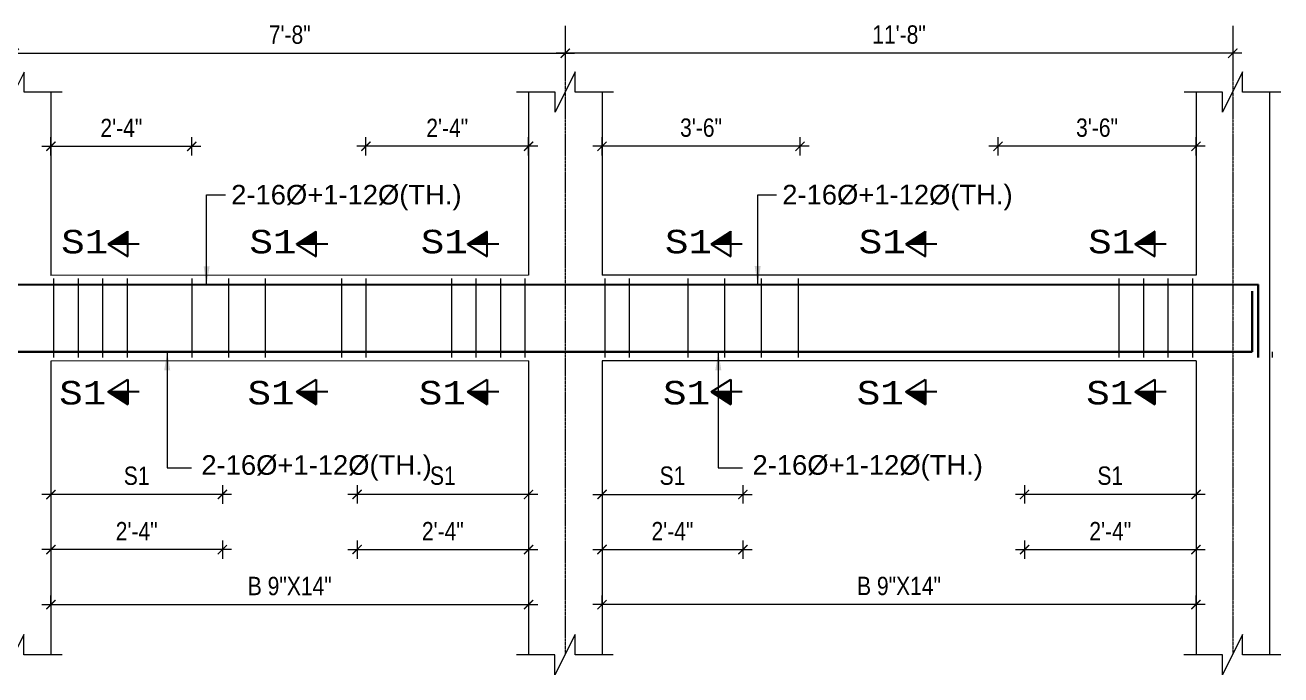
# Model space of a CAD drawing. Header units: inches. Extents: x -412 to 2766, y -9590 to -2111.
# Drawn here: x -16.9 to 393.2, y -6487.3 to -6275 of the extents above; entities that cross this region are included whole.
import ezdxf

# ---------------------------------------------------------------- set-up
doc = ezdxf.new("R2010")
doc.units = ezdxf.units.IN
doc.header["$LTSCALE"] = 0.5
doc.header["$MEASUREMENT"] = 0
doc.header["$PDMODE"] = 66
for name, pattern in [('ACAD_ISO02W100', [15, 12, -3]), ('ACAD_ISO03W100', [30, 12, -18]), ('CENTER2', [1.125, 0.75, -0.125, 0.125, -0.125])]:
    doc.linetypes.add(name, pattern=pattern)
for name, color, linetype, lineweight in [('09 CONTINUITY', 7, 'Continuous', 9), ('15 CENTER', 113, 'CENTER2', 15), ('15 TEXT', 7, 'Continuous', 15), ('20 BEAM ELEVATION', 140, 'ACAD_ISO03W100', 20), ('20 BEAM SECTION ARROW', 7, 'ACAD_ISO02W100', 20), ('20 STIRRUPS', 137, 'Continuous', 20), ('30 RENFORCEMENT', 12, 'Continuous', 30), ('DIM', 180, 'Continuous', 5), ('Profile ele', 4, 'Continuous', 25), ('RINF', 4, 'Continuous', 25)]:
    doc.layers.add(name, color=color, linetype=linetype, lineweight=lineweight)
doc.styles.add('arial', font='arial.ttf')
doc.styles.add('CUNEW', font='cour.ttf')
doc.styles.add('ordinary', font='ARIALN.TTF')
doc.styles.add('TEX8', font='cour.ttf', dxfattribs={"width": 0.75})
doc.dimstyles.new('SUREN 1', dxfattribs={"dimtxt": 0.75, "dimasz": 6, "dimexe": 1.5, "dimexo": 1.5, "dimgap": 1, "dimtad": 1, "dimdec": 1, "dimzin": 3, "dimdsep": 46, "dimlunit": 4, "dimtxsty": 'TEX8', "dimblk": 'ARCHTICK', "dimcen": 0.09375, "dimclrd": 1, "dimclre": 1, "dimclrt": 256, "dimadec": 0, "dimazin": 0, "dimtfac": 0.75, "dimtdec": 1, "dimtmove": 1, "dimatfit": 3, "dimfxl": 1, "dimtolj": 1, "dimtzin": 0, "dimlwd": 9, "dimlwe": 9, "dimarcsym": 0})
doc.dimstyles.new('SUREN 4', dxfattribs={"dimtxt": 4, "dimasz": 3, "dimexe": 3, "dimexo": 0, "dimgap": 3, "dimtad": 1, "dimdec": 0, "dimzin": 3, "dimdsep": 46, "dimlunit": 4, "dimtxsty": 'ordinary', "dimblk": 'ARCHTICK', "dimcen": 8, "dimdle": 3, "dimclrd": 1, "dimclre": 5, "dimclrt": 256, "dimadec": 3, "dimazin": 0, "dimtfac": 1, "dimtdec": 0, "dimtmove": 1, "dimatfit": 3, "dimfxl": 3, "dimfxlon": 1, "dimfrac": 1, "dimtolj": 1, "dimtzin": 0, "dimlwd": 5, "dimlwe": 5, "dimarcsym": 0})

# ---------------------------------------------------------------- blocks, each defined once
blk = doc.blocks.new('_ArchTick')
at = {"color": 0, "linetype": 'ByBlock', "const_width": 0.15}
blk.add_lwpolyline([(-0.5, -0.5), (0.5, 0.5)], dxfattribs=at)
blk = doc.blocks.new('*D1455')
at = {"layer": 'Defpoints', "color": 0, "transparency": 16777216}
for p in [(-16444.4, -16828.43), (-16388.4, -16828.43), (-16444.4, -16872.04)]:
    blk.add_point(p, dxfattribs=at)
at = {"layer": 'DIM', "color": 5, "lineweight": 5, "transparency": 16777216}
for p, q in [((-16444.4, -16869.04), (-16444.4, -16875.04)), ((-16388.4, -16869.04), (-16388.4, -16875.04))]:
    blk.add_line(p, q, dxfattribs=at)
at = {"layer": 'DIM', "color": 1, "lineweight": 5, "transparency": 16777216}
blk.add_line((-16385.4, -16872.04), (-16447.4, -16872.04), dxfattribs=at)
at = {"layer": 'DIM', "color": 1, "lineweight": 5, "transparency": 16777216, "xscale": 3, "yscale": 3, "zscale": 3, "rotation": 180}
blk.add_blockref('_ArchTick', (-16444.4, -16872.04), dxfattribs=at)
at = {"layer": 'DIM', "color": 1, "lineweight": 5, "transparency": 16777216, "xscale": 3, "yscale": 3, "zscale": 3}
blk.add_blockref('_ArchTick', (-16388.4, -16872.04), dxfattribs=at)
at = {"layer": 'DIM', "transparency": 16777216, "insert": (-16416.4, -16865.94), "char_height": 6, "attachment_point": 5, "style": 'ordinary'}
blk.add_mtext('\\A1;S1', dxfattribs=at)
blk = doc.blocks.new('*D1456')
at = {"layer": 'Defpoints', "color": 0, "transparency": 16777216}
for p in [(-16444.4, -16828.43), (-16388.4, -16828.43), (-16388.4, -16890.04)]:
    blk.add_point(p, dxfattribs=at)
at = {"layer": 'DIM', "color": 1, "lineweight": 5, "transparency": 16777216}
blk.add_line((-16447.4, -16890.04), (-16385.4, -16890.04), dxfattribs=at)
at = {"layer": 'DIM', "color": 5, "lineweight": 5, "transparency": 16777216}
for p, q in [((-16444.4, -16887.04), (-16444.4, -16893.04)), ((-16388.4, -16887.04), (-16388.4, -16893.04))]:
    blk.add_line(p, q, dxfattribs=at)
at = {"layer": 'DIM', "color": 1, "lineweight": 5, "transparency": 16777216, "xscale": 3, "yscale": 3, "zscale": 3, "rotation": 180}
blk.add_blockref('_ArchTick', (-16444.4, -16890.04), dxfattribs=at)
at = {"layer": 'DIM', "color": 1, "lineweight": 5, "transparency": 16777216, "xscale": 3, "yscale": 3, "zscale": 3}
blk.add_blockref('_ArchTick', (-16388.4, -16890.04), dxfattribs=at)
at = {"layer": 'DIM', "transparency": 16777216, "insert": (-16416.4, -16884.03), "char_height": 6, "attachment_point": 5, "style": 'ordinary'}
blk.add_mtext('\\A1;2\'-4"', dxfattribs=at)
blk = doc.blocks.new('*D1457')
at = {"layer": 'Defpoints', "color": 0, "transparency": 16777216}
for p in [(-16662.4, -16828.43), (-16606.4, -16828.43), (-16662.4, -16872.04)]:
    blk.add_point(p, dxfattribs=at)
at = {"layer": 'DIM', "color": 5, "lineweight": 5, "transparency": 16777216}
for p, q in [((-16662.4, -16869.04), (-16662.4, -16875.04)), ((-16606.4, -16869.04), (-16606.4, -16875.04))]:
    blk.add_line(p, q, dxfattribs=at)
at = {"layer": 'DIM', "color": 1, "lineweight": 5, "transparency": 16777216}
blk.add_line((-16603.4, -16872.04), (-16665.4, -16872.04), dxfattribs=at)
at = {"layer": 'DIM', "color": 1, "lineweight": 5, "transparency": 16777216, "xscale": 3, "yscale": 3, "zscale": 3, "rotation": 180}
blk.add_blockref('_ArchTick', (-16662.4, -16872.04), dxfattribs=at)
at = {"layer": 'DIM', "color": 1, "lineweight": 5, "transparency": 16777216, "xscale": 3, "yscale": 3, "zscale": 3}
blk.add_blockref('_ArchTick', (-16606.4, -16872.04), dxfattribs=at)
at = {"layer": 'DIM', "transparency": 16777216, "insert": (-16634.4, -16865.94), "char_height": 6, "attachment_point": 5, "style": 'ordinary'}
blk.add_mtext('\\A1;S1', dxfattribs=at)
blk = doc.blocks.new('*D1458')
at = {"layer": 'Defpoints', "color": 0, "transparency": 16777216}
for p in [(-16662.4, -16828.43), (-16606.4, -16828.43), (-16606.4, -16890.04)]:
    blk.add_point(p, dxfattribs=at)
at = {"layer": 'DIM', "color": 1, "lineweight": 5, "transparency": 16777216}
blk.add_line((-16665.4, -16890.04), (-16603.4, -16890.04), dxfattribs=at)
at = {"layer": 'DIM', "color": 5, "lineweight": 5, "transparency": 16777216}
for p, q in [((-16662.4, -16887.04), (-16662.4, -16893.04)), ((-16606.4, -16887.04), (-16606.4, -16893.04))]:
    blk.add_line(p, q, dxfattribs=at)
at = {"layer": 'DIM', "color": 1, "lineweight": 5, "transparency": 16777216, "xscale": 3, "yscale": 3, "zscale": 3, "rotation": 180}
blk.add_blockref('_ArchTick', (-16662.4, -16890.04), dxfattribs=at)
at = {"layer": 'DIM', "color": 1, "lineweight": 5, "transparency": 16777216, "xscale": 3, "yscale": 3, "zscale": 3}
blk.add_blockref('_ArchTick', (-16606.4, -16890.04), dxfattribs=at)
at = {"layer": 'DIM', "transparency": 16777216, "insert": (-16634.4, -16884.03), "char_height": 6, "attachment_point": 5, "style": 'ordinary'}
blk.add_mtext('\\A1;2\'-4"', dxfattribs=at)
blk = doc.blocks.new('*D1459')
at = {"layer": 'Defpoints', "color": 0, "transparency": 16777216}
for p in [(-16582.4, -16828.43), (-16536.4, -16828.43), (-16536.4, -16872.04)]:
    blk.add_point(p, dxfattribs=at)
at = {"layer": 'DIM', "color": 5, "lineweight": 5, "transparency": 16777216}
for p, q in [((-16582.4, -16869.04), (-16582.4, -16875.04)), ((-16536.4, -16869.04), (-16536.4, -16875.04))]:
    blk.add_line(p, q, dxfattribs=at)
at = {"layer": 'DIM', "color": 1, "lineweight": 5, "transparency": 16777216}
blk.add_line((-16585.4, -16872.04), (-16533.4, -16872.04), dxfattribs=at)
at = {"layer": 'DIM', "color": 1, "lineweight": 5, "transparency": 16777216, "xscale": 3, "yscale": 3, "zscale": 3, "rotation": 180}
blk.add_blockref('_ArchTick', (-16582.4, -16872.04), dxfattribs=at)
at = {"layer": 'DIM', "color": 1, "lineweight": 5, "transparency": 16777216, "xscale": 3, "yscale": 3, "zscale": 3}
blk.add_blockref('_ArchTick', (-16536.4, -16872.04), dxfattribs=at)
at = {"layer": 'DIM', "transparency": 16777216, "insert": (-16559.4, -16865.94), "char_height": 6, "attachment_point": 5, "style": 'ordinary'}
blk.add_mtext('\\A1;S1', dxfattribs=at)
blk = doc.blocks.new('*D1460')
at = {"layer": 'Defpoints', "color": 0, "transparency": 16777216}
for p in [(-16582.4, -16828.43), (-16536.4, -16828.43), (-16536.4, -16890.04)]:
    blk.add_point(p, dxfattribs=at)
at = {"layer": 'DIM', "color": 1, "lineweight": 5, "transparency": 16777216}
blk.add_line((-16585.4, -16890.04), (-16533.4, -16890.04), dxfattribs=at)
at = {"layer": 'DIM', "color": 5, "lineweight": 5, "transparency": 16777216}
for p, q in [((-16582.4, -16887.04), (-16582.4, -16893.04)), ((-16536.4, -16887.04), (-16536.4, -16893.04))]:
    blk.add_line(p, q, dxfattribs=at)
at = {"layer": 'DIM', "color": 1, "lineweight": 5, "transparency": 16777216, "xscale": 3, "yscale": 3, "zscale": 3, "rotation": 180}
blk.add_blockref('_ArchTick', (-16582.4, -16890.04), dxfattribs=at)
at = {"layer": 'DIM', "color": 1, "lineweight": 5, "transparency": 16777216, "xscale": 3, "yscale": 3, "zscale": 3}
blk.add_blockref('_ArchTick', (-16536.4, -16890.04), dxfattribs=at)
at = {"layer": 'DIM', "transparency": 16777216, "insert": (-16559.4, -16884.03), "char_height": 6, "attachment_point": 5, "style": 'ordinary'}
blk.add_mtext('\\A1;2\'-4"', dxfattribs=at)
blk = doc.blocks.new('*D1461')
at = {"layer": 'Defpoints', "color": 0, "transparency": 16777216}
for p in [(-16762.4, -16828.45), (-16706.4, -16828.45), (-16762.4, -16872.06)]:
    blk.add_point(p, dxfattribs=at)
at = {"layer": 'DIM', "color": 5, "lineweight": 5, "transparency": 16777216}
for p, q in [((-16762.4, -16869.06), (-16762.4, -16875.06)), ((-16706.4, -16869.06), (-16706.4, -16875.06))]:
    blk.add_line(p, q, dxfattribs=at)
at = {"layer": 'DIM', "color": 1, "lineweight": 5, "transparency": 16777216}
blk.add_line((-16703.4, -16872.06), (-16765.4, -16872.06), dxfattribs=at)
at = {"layer": 'DIM', "color": 1, "lineweight": 5, "transparency": 16777216, "xscale": 3, "yscale": 3, "zscale": 3, "rotation": 180}
blk.add_blockref('_ArchTick', (-16762.4, -16872.06), dxfattribs=at)
at = {"layer": 'DIM', "color": 1, "lineweight": 5, "transparency": 16777216, "xscale": 3, "yscale": 3, "zscale": 3}
blk.add_blockref('_ArchTick', (-16706.4, -16872.06), dxfattribs=at)
at = {"layer": 'DIM', "transparency": 16777216, "insert": (-16734.4, -16865.96), "char_height": 6, "attachment_point": 5, "style": 'ordinary'}
blk.add_mtext('\\A1;S1', dxfattribs=at)
blk = doc.blocks.new('*D1462')
at = {"layer": 'Defpoints', "color": 0, "transparency": 16777216}
for p in [(-16762.4, -16828.45), (-16706.4, -16828.45), (-16762.4, -16890.06)]:
    blk.add_point(p, dxfattribs=at)
at = {"layer": 'DIM', "color": 1, "lineweight": 5, "transparency": 16777216}
blk.add_line((-16703.4, -16890.06), (-16765.4, -16890.06), dxfattribs=at)
at = {"layer": 'DIM', "color": 5, "lineweight": 5, "transparency": 16777216}
for p, q in [((-16762.4, -16887.06), (-16762.4, -16893.06)), ((-16706.4, -16887.06), (-16706.4, -16893.06))]:
    blk.add_line(p, q, dxfattribs=at)
at = {"layer": 'DIM', "color": 1, "lineweight": 5, "transparency": 16777216, "xscale": 3, "yscale": 3, "zscale": 3, "rotation": 180}
blk.add_blockref('_ArchTick', (-16762.4, -16890.06), dxfattribs=at)
at = {"layer": 'DIM', "color": 1, "lineweight": 5, "transparency": 16777216, "xscale": 3, "yscale": 3, "zscale": 3}
blk.add_blockref('_ArchTick', (-16706.4, -16890.06), dxfattribs=at)
at = {"layer": 'DIM', "transparency": 16777216, "insert": (-16734.4, -16884.05), "char_height": 6, "attachment_point": 5, "style": 'ordinary'}
blk.add_mtext('\\A1;2\'-4"', dxfattribs=at)
blk = doc.blocks.new('*D1463')
at = {"layer": 'Defpoints', "color": 0, "transparency": 16777216}
for p in [(-16582.4, -16908.04), (-16582.4, -16908.04), (-16388.4, -16908.04)]:
    blk.add_point(p, dxfattribs=at)
at = {"layer": 'DIM', "color": 5, "lineweight": 5, "transparency": 16777216}
for p, q in [((-16582.4, -16908.04), (-16582.4, -16905.04)), ((-16388.4, -16908.04), (-16388.4, -16905.04))]:
    blk.add_line(p, q, dxfattribs=at)
at = {"layer": 'DIM', "color": 1, "lineweight": 5, "transparency": 16777216}
blk.add_line((-16385.4, -16908.04), (-16585.4, -16908.04), dxfattribs=at)
at = {"layer": 'DIM', "color": 1, "lineweight": 5, "transparency": 16777216, "xscale": 3, "yscale": 3, "zscale": 3, "rotation": 180}
blk.add_blockref('_ArchTick', (-16582.4, -16908.04), dxfattribs=at)
at = {"layer": 'DIM', "color": 1, "lineweight": 5, "transparency": 16777216, "xscale": 3, "yscale": 3, "zscale": 3}
blk.add_blockref('_ArchTick', (-16388.4, -16908.04), dxfattribs=at)
at = {"layer": 'DIM', "transparency": 16777216, "insert": (-16485.4, -16901.98), "char_height": 6, "attachment_point": 5, "style": 'ordinary'}
blk.add_mtext('\\A1;B 9"X14"', dxfattribs=at)
blk = doc.blocks.new('*D1464')
at = {"layer": 'Defpoints', "color": 0, "transparency": 16777216}
for p in [(-16762.4, -16908.06, 0), (-16762.4, -16908.06), (-16606.4, -16908.04)]:
    blk.add_point(p, dxfattribs=at)
at = {"layer": 'DIM', "color": 5, "lineweight": 5, "transparency": 16777216}
for p, q in [((-16762.4, -16908.06), (-16762.4, -16905.06)), ((-16606.4, -16908.04), (-16606.4, -16911.06))]:
    blk.add_line(p, q, dxfattribs=at)
at = {"layer": 'DIM', "color": 1, "lineweight": 5, "transparency": 16777216}
blk.add_line((-16603.4, -16908.06), (-16765.4, -16908.06), dxfattribs=at)
at = {"layer": 'DIM', "color": 1, "lineweight": 5, "transparency": 16777216, "xscale": 3, "yscale": 3, "zscale": 3, "rotation": 180}
blk.add_blockref('_ArchTick', (-16762.4, -16908.06), dxfattribs=at)
at = {"layer": 'DIM', "color": 1, "lineweight": 5, "transparency": 16777216, "xscale": 3, "yscale": 3, "zscale": 3}
blk.add_blockref('_ArchTick', (-16606.4, -16908.06), dxfattribs=at)
at = {"layer": 'DIM', "transparency": 16777216, "insert": (-16684.4, -16902), "char_height": 6, "attachment_point": 5, "style": 'ordinary'}
blk.add_mtext('\\A1;B 9"X14"', dxfattribs=at)
blk = doc.blocks.new('*D1470')
at = {"layer": 'Defpoints', "color": 0, "transparency": 16777216}
for p in [(-16659.52, -16758.27), (-16606.4, -16800.43), (-16659.52, -16804.95)]:
    blk.add_point(p, dxfattribs=at)
at = {"layer": 'DIM', "color": 1, "lineweight": 5, "transparency": 16777216}
blk.add_line((-16603.4, -16758.27), (-16662.52, -16758.27), dxfattribs=at)
at = {"layer": 'DIM', "color": 5, "lineweight": 5, "transparency": 16777216}
for p, q in [((-16659.52, -16761.27), (-16659.52, -16755.27)), ((-16606.4, -16761.27), (-16606.4, -16755.27))]:
    blk.add_line(p, q, dxfattribs=at)
at = {"layer": 'DIM', "color": 1, "lineweight": 5, "transparency": 16777216, "xscale": 3, "yscale": 3, "zscale": 3, "rotation": 180}
blk.add_blockref('_ArchTick', (-16659.52, -16758.27), dxfattribs=at)
at = {"layer": 'DIM', "color": 1, "lineweight": 5, "transparency": 16777216, "xscale": 3, "yscale": 3, "zscale": 3}
blk.add_blockref('_ArchTick', (-16606.4, -16758.27), dxfattribs=at)
at = {"layer": 'DIM', "transparency": 16777216, "insert": (-16632.96, -16752.26), "char_height": 6, "attachment_point": 5, "style": 'ordinary'}
blk.add_mtext('\\A1;2\'-4"', dxfattribs=at)
blk = doc.blocks.new('*D1471')
at = {"layer": 'Defpoints', "color": 0, "transparency": 16777216}
for p in [(-16762.4, -16758.29), (-16762.4, -16800.45), (-16716.39, -16804.95)]:
    blk.add_point(p, dxfattribs=at)
at = {"layer": 'DIM', "color": 1, "lineweight": 5, "transparency": 16777216}
blk.add_line((-16713.39, -16758.29), (-16765.4, -16758.29), dxfattribs=at)
at = {"layer": 'DIM', "color": 5, "lineweight": 5, "transparency": 16777216}
for p, q in [((-16762.4, -16761.29), (-16762.4, -16755.29)), ((-16716.39, -16761.29), (-16716.39, -16755.29))]:
    blk.add_line(p, q, dxfattribs=at)
at = {"layer": 'DIM', "color": 1, "lineweight": 5, "transparency": 16777216, "xscale": 3, "yscale": 3, "zscale": 3, "rotation": 180}
blk.add_blockref('_ArchTick', (-16762.4, -16758.29), dxfattribs=at)
at = {"layer": 'DIM', "color": 1, "lineweight": 5, "transparency": 16777216, "xscale": 3, "yscale": 3, "zscale": 3}
blk.add_blockref('_ArchTick', (-16716.39, -16758.29), dxfattribs=at)
at = {"layer": 'DIM', "transparency": 16777216, "insert": (-16739.4, -16752.28), "char_height": 6, "attachment_point": 5, "style": 'ordinary'}
blk.add_mtext('\\A1;2\'-4"', dxfattribs=at)
blk = doc.blocks.new('*D1472')
at = {"layer": 'Defpoints', "color": 0, "transparency": 16777216}
for p in [(-16453.07, -16758.27), (-16388.4, -16800.43), (-16453.07, -16804.94, 0)]:
    blk.add_point(p, dxfattribs=at)
at = {"layer": 'DIM', "color": 1, "lineweight": 5, "transparency": 16777216}
blk.add_line((-16385.4, -16758.27), (-16456.07, -16758.27), dxfattribs=at)
at = {"layer": 'DIM', "color": 5, "lineweight": 5, "transparency": 16777216}
for p, q in [((-16453.07, -16761.27), (-16453.07, -16755.27)), ((-16388.4, -16761.27), (-16388.4, -16755.27))]:
    blk.add_line(p, q, dxfattribs=at)
at = {"layer": 'DIM', "color": 1, "lineweight": 5, "transparency": 16777216, "xscale": 3, "yscale": 3, "zscale": 3, "rotation": 180}
blk.add_blockref('_ArchTick', (-16453.07, -16758.27), dxfattribs=at)
at = {"layer": 'DIM', "color": 1, "lineweight": 5, "transparency": 16777216, "xscale": 3, "yscale": 3, "zscale": 3}
blk.add_blockref('_ArchTick', (-16388.4, -16758.27), dxfattribs=at)
at = {"layer": 'DIM', "transparency": 16777216, "insert": (-16420.73, -16752.21), "char_height": 6, "attachment_point": 5, "style": 'ordinary'}
blk.add_mtext('\\A1;3\'-6"', dxfattribs=at)
blk = doc.blocks.new('*D1473')
at = {"layer": 'Defpoints', "color": 0, "transparency": 16777216}
for p in [(-16582.4, -16758.27), (-16517.73, -16800.43), (-16582.4, -16804.94, 0)]:
    blk.add_point(p, dxfattribs=at)
at = {"layer": 'DIM', "color": 1, "lineweight": 5, "transparency": 16777216}
blk.add_line((-16514.73, -16758.27), (-16585.4, -16758.27), dxfattribs=at)
at = {"layer": 'DIM', "color": 5, "lineweight": 5, "transparency": 16777216}
for p, q in [((-16582.4, -16761.27), (-16582.4, -16755.27)), ((-16517.73, -16761.27), (-16517.73, -16755.27))]:
    blk.add_line(p, q, dxfattribs=at)
at = {"layer": 'DIM', "color": 1, "lineweight": 5, "transparency": 16777216, "xscale": 3, "yscale": 3, "zscale": 3, "rotation": 180}
blk.add_blockref('_ArchTick', (-16582.4, -16758.27), dxfattribs=at)
at = {"layer": 'DIM', "color": 1, "lineweight": 5, "transparency": 16777216, "xscale": 3, "yscale": 3, "zscale": 3}
blk.add_blockref('_ArchTick', (-16517.73, -16758.27), dxfattribs=at)
at = {"layer": 'DIM', "transparency": 16777216, "insert": (-16550.07, -16752.21), "char_height": 6, "attachment_point": 5, "style": 'ordinary'}
blk.add_mtext('\\A1;3\'-6"', dxfattribs=at)
blk = doc.blocks.new('*D1477')
at = {"layer": 'Defpoints', "color": 0, "transparency": 16777216}
for p in [(-16774.4, -16718.97), (-16594.4, -16718.99, 0), (-16774.4, -16727.9)]:
    blk.add_point(p, dxfattribs=at)
at = {"layer": 'DIM', "color": 5, "lineweight": 5, "transparency": 16777216}
for p, q in [((-16774.4, -16724.9), (-16774.4, -16730.9)), ((-16594.4, -16724.9), (-16594.4, -16730.9))]:
    blk.add_line(p, q, dxfattribs=at)
at = {"layer": 'DIM', "color": 1, "lineweight": 5, "transparency": 16777216}
blk.add_line((-16591.4, -16727.9), (-16777.4, -16727.9), dxfattribs=at)
at = {"layer": 'DIM', "color": 1, "lineweight": 5, "transparency": 16777216, "xscale": 3, "yscale": 3, "zscale": 3, "rotation": 180}
blk.add_blockref('_ArchTick', (-16774.4, -16727.9), dxfattribs=at)
at = {"layer": 'DIM', "color": 1, "lineweight": 5, "transparency": 16777216, "xscale": 3, "yscale": 3, "zscale": 3}
blk.add_blockref('_ArchTick', (-16594.4, -16727.9), dxfattribs=at)
at = {"layer": 'DIM', "transparency": 16777216, "insert": (-16684.4, -16721.83), "char_height": 6, "attachment_point": 5, "style": 'ordinary'}
blk.add_mtext('\\A1;7\'-8"', dxfattribs=at)
blk = doc.blocks.new('*D1478')
at = {"layer": 'Defpoints', "color": 0, "transparency": 16777216}
for p in [(-16594.4, -16718.95), (-16376.4, -16718.95), (-16594.4, -16727.86)]:
    blk.add_point(p, dxfattribs=at)
at = {"layer": 'DIM', "color": 5, "lineweight": 5, "transparency": 16777216}
for p, q in [((-16594.4, -16724.86), (-16594.4, -16730.86)), ((-16376.4, -16724.86), (-16376.4, -16730.86))]:
    blk.add_line(p, q, dxfattribs=at)
at = {"layer": 'DIM', "color": 1, "lineweight": 5, "transparency": 16777216}
blk.add_line((-16373.4, -16727.86), (-16597.4, -16727.86), dxfattribs=at)
at = {"layer": 'DIM', "color": 1, "lineweight": 5, "transparency": 16777216, "xscale": 3, "yscale": 3, "zscale": 3, "rotation": 180}
blk.add_blockref('_ArchTick', (-16594.4, -16727.86), dxfattribs=at)
at = {"layer": 'DIM', "color": 1, "lineweight": 5, "transparency": 16777216, "xscale": 3, "yscale": 3, "zscale": 3}
blk.add_blockref('_ArchTick', (-16376.4, -16727.86), dxfattribs=at)
at = {"layer": 'DIM', "transparency": 16777216, "insert": (-16485.4, -16721.79), "char_height": 6, "attachment_point": 5, "style": 'ordinary'}
blk.add_mtext('\\A1;11\'-8"', dxfattribs=at)
blk = doc.blocks.new('52')
at = {"layer": 'RINF'}
h = blk.add_hatch(dxfattribs=at)
h.set_pattern_fill('ANSI31', color=1, scale=0.029257, style=0)
h.set_pattern_definition([(135.000000013, (-85797.218922, -32178.883471), (0.00271529004177, 0.00271529004057), [])])
h.paths.add_polyline_path([(-16737.33, -16786.16), (-16743.74, -16790.25), (-16737.33, -16790.25)])
h = blk.add_hatch(dxfattribs=at)
h.set_pattern_fill('ANSI31', color=1, scale=0.029257, style=0)
h.set_pattern_definition([(135.000000013, (-85460.8108628, -32178.873613), (0.00271529004177, 0.00271529004057), [])])
h.paths.add_polyline_path([(-16675.74, -16786.15), (-16682.15, -16790.24), (-16675.74, -16790.24)])
h = blk.add_hatch(dxfattribs=at)
h.set_pattern_fill('ANSI31', color=1, scale=0.029257, style=0)
h.set_pattern_definition([(135.000000013, (-85914.651124, -32178.863755), (0.00271529004177, 0.00271529004057), [])])
h.paths.add_polyline_path([(-16619.9, -16786.14), (-16626.31, -16790.23), (-16619.9, -16790.23)])
h = blk.add_hatch(dxfattribs=at)
h.set_pattern_fill('ANSI31', color=1, scale=0.029257, style=0)
h.set_pattern_definition([(135.000000013, (-85994.176925, -32178.863755), (0.00271529004177, 0.00271529004057), [])])
h.paths.add_polyline_path([(-16540.37, -16786.14), (-16546.78, -16790.23), (-16540.37, -16790.23)])
h = blk.add_hatch(dxfattribs=at)
h.set_pattern_fill('ANSI31', color=1, scale=0.029257, style=0)
h.set_pattern_definition([(135.000000013, (-86057.8108628, -32178.863755), (0.00271529004177, 0.00271529004057), [])])
h.paths.add_polyline_path([(-16476.74, -16786.14), (-16483.15, -16790.23), (-16476.74, -16790.23)])
h = blk.add_hatch(dxfattribs=at)
h.set_pattern_fill('ANSI31', color=1, scale=0.029257, style=0)
h.set_pattern_definition([(135.000000013, (-86132.651124, -32178.863755), (0.00271529004177, 0.00271529004057), [])])
h.paths.add_polyline_path([(-16401.9, -16786.14), (-16408.31, -16790.23), (-16401.9, -16790.23)])
h = blk.add_hatch(dxfattribs=at)
h.set_pattern_fill('ANSI31', color=1, scale=1.6, style=0)
h.set_pattern_definition([(135.000000013, (-3810870.82932, -833971.70398), (0.148492424155, 0.148492424089), [])])
h.paths.add_polyline_path([(-16737.33, -16842.64), (-16743.74, -16838.55), (-16737.33, -16838.55)])
h = blk.add_hatch(dxfattribs=at)
h.set_pattern_fill('ANSI31', color=1, scale=1.6, style=0)
h.set_pattern_definition([(135.000000013, (-3810534.42126, -833971.69412), (0.148492424155, 0.148492424089), [])])
h.paths.add_polyline_path([(-16675.74, -16842.63), (-16682.15, -16838.54), (-16675.74, -16838.54)])
h = blk.add_hatch(dxfattribs=at)
h.set_pattern_fill('ANSI31', color=1, scale=1.6, style=0)
h.set_pattern_definition([(135.000000013, (-3810988.26152, -833971.68426), (0.148492424155, 0.148492424089), [])])
h.paths.add_polyline_path([(-16619.9, -16842.62), (-16626.31, -16838.53), (-16619.9, -16838.53)])
h = blk.add_hatch(dxfattribs=at)
h.set_pattern_fill('ANSI31', color=1, scale=1.6, style=0)
h.set_pattern_definition([(135.000000013, (-3811067.78732, -833971.68426), (0.148492424155, 0.148492424089), [])])
h.paths.add_polyline_path([(-16540.37, -16842.62), (-16546.78, -16838.53), (-16540.37, -16838.53)])
h = blk.add_hatch(dxfattribs=at)
h.set_pattern_fill('ANSI31', color=1, scale=1.6, style=0)
h.set_pattern_definition([(135.000000013, (-3811131.42126, -833971.68426), (0.148492424155, 0.148492424089), [])])
h.paths.add_polyline_path([(-16476.74, -16842.62), (-16483.15, -16838.53), (-16476.74, -16838.53)])
h = blk.add_hatch(dxfattribs=at)
h.set_pattern_fill('ANSI31', color=1, scale=1.6, style=0)
h.set_pattern_definition([(135.000000013, (-3811206.26152, -833971.68426), (0.148492424155, 0.148492424089), [])])
h.paths.add_polyline_path([(-16401.9, -16842.62), (-16408.31, -16838.53), (-16401.9, -16838.53)])
at = {"layer": '09 CONTINUITY', "color": 2, "lineweight": 5, "ltscale": 25, "elevation": 0}
for points in [[(-16758.68, -16740.62), (-16771.19, -16740.62), (-16771.19, -16734), (-16777.72, -16747.17), (-16777.72, -16740.62), (-16790.3, -16740.62)], [(-16578.68, -16740.6), (-16591.19, -16740.6), (-16591.19, -16733.98), (-16597.72, -16747.15), (-16597.72, -16740.6), (-16610.3, -16740.6)], [(-16360.68, -16740.6), (-16373.19, -16740.6), (-16373.19, -16733.98), (-16379.72, -16747.15), (-16379.72, -16740.6), (-16392.3, -16740.6)], [(-16758.73, -16924.45), (-16771.23, -16924.45), (-16771.23, -16917.83), (-16777.77, -16931), (-16777.77, -16924.45), (-16790.35, -16924.45)], [(-16578.73, -16924.43), (-16591.23, -16924.43), (-16591.23, -16917.81), (-16597.77, -16930.98), (-16597.77, -16924.43), (-16610.35, -16924.43)], [(-16360.73, -16924.43), (-16373.23, -16924.43), (-16373.23, -16917.81), (-16379.77, -16930.98), (-16379.77, -16924.43), (-16392.35, -16924.43)]]:
    blk.add_lwpolyline(points, dxfattribs=at)
at = {"layer": '15 CENTER', "ltscale": 0.05}
for p, q in [((-16594.4, -16718.95, 0), (-16594.4, -16924.2, 0)), ((-16376.4, -16718.95, 0), (-16376.4, -16924.2, 0))]:
    blk.add_line(p, q, dxfattribs=at)
at = {"layer": '20 BEAM ELEVATION', "linetype": 'ByBlock', "ltscale": 20}
for p, q in [((-16762.4, -16740.62), (-16762.4, -16800.45)), ((-16606.4, -16740.6, 0), (-16606.4, -16800.43, 0)), ((-16582.4, -16740.6, 0), (-16582.4, -16800.43, 0)), ((-16388.4, -16740.6, 0), (-16388.4, -16800.43, 0)), ((-16364.4, -16740.6, 0), (-16364.4, -16828.43, 0)), ((-16606.4, -16800.43, 0), (-16762.4, -16800.45)), ((-16388.4, -16800.43, 0), (-16582.4, -16800.43, 0)), ((-16606.4, -16828.43, 0), (-16762.4, -16828.45)), ((-16762.4, -16828.45), (-16762.4, -16924.45)), ((-16606.4, -16828.43, 0), (-16606.4, -16924.43, 0)), ((-16582.4, -16828.43, 0), (-16582.4, -16924.43, 0)), ((-16388.4, -16828.43, 0), (-16582.4, -16828.43, 0)), ((-16388.4, -16828.43, 0), (-16388.4, -16924.43, 0)), ((-16364.4, -16828.43, 0), (-16364.4, -16924.43, 0))]:
    blk.add_line(p, q, dxfattribs=at)
at = {"layer": '20 STIRRUPS'}
for p, q in [((-16761.52, -16801.51), (-16761.52, -16827.29)), ((-16753.52, -16801.51), (-16753.52, -16827.29)), ((-16745.52, -16801.51), (-16745.52, -16827.29)), ((-16737.52, -16801.51), (-16737.52, -16827.29)), ((-16716.39, -16801.51), (-16716.39, -16827.29)), ((-16704.39, -16801.51), (-16704.39, -16827.29)), ((-16692.39, -16801.51), (-16692.39, -16827.29)), ((-16667.52, -16801.49, 0), (-16667.52, -16827.27, 0)), ((-16659.52, -16801.49, 0), (-16659.52, -16827.27, 0)), ((-16631.59, -16801.49, 0), (-16631.59, -16827.27, 0)), ((-16623.59, -16801.49, 0), (-16623.59, -16827.27, 0)), ((-16615.59, -16801.49, 0), (-16615.59, -16827.27, 0)), ((-16607.59, -16801.49, 0), (-16607.59, -16827.27, 0)), ((-16581.52, -16801.49, 0), (-16581.52, -16827.27, 0)), ((-16573.52, -16801.49, 0), (-16573.52, -16827.27, 0)), ((-16554.39, -16801.49, 0), (-16554.39, -16827.27, 0)), ((-16542.39, -16801.49, 0), (-16542.39, -16827.27, 0)), ((-16530.39, -16801.49, 0), (-16530.39, -16827.27, 0)), ((-16518.39, -16801.49, 0), (-16518.39, -16827.27, 0)), ((-16413.59, -16801.49, 0), (-16413.59, -16827.27, 0)), ((-16405.59, -16801.49, 0), (-16405.59, -16827.27, 0)), ((-16397.59, -16801.49, 0), (-16397.59, -16827.27, 0)), ((-16389.59, -16801.49, 0), (-16389.59, -16827.27, 0)), ((-16363.52, -16825.44, 0), (-16363.52, -16827.27, 0))]:
    blk.add_line(p, q, dxfattribs=at)
at = {"layer": '30 RENFORCEMENT', "lineweight": 30, "ltscale": 0.75}
for p, q in [((-16368.09, -16803.46, 0), (-16786.4, -16803.49)), ((-16368.09, -16803.43, 0), (-16368.09, -16827.27, 0)), ((-16368.09, -16803.51, 0), (-16368.09, -16821.77, 0)), ((-16370.09, -16805.57, 0), (-16370.09, -16825.43, 0)), ((-16370.09, -16825.43, 0), (-16786.4, -16825.46))]:
    blk.add_line(p, q, dxfattribs=at)
at = {"layer": 'RINF', "color": 1}
for p, q in [((-16743.74, -16790.25), (-16737.33, -16786.16)), ((-16737.33, -16794.33), (-16737.33, -16786.16)), ((-16682.15, -16790.24, 0), (-16675.74, -16786.15, 0)), ((-16675.74, -16794.33, 0), (-16675.74, -16786.15, 0)), ((-16626.31, -16790.23, 0), (-16619.9, -16786.14, 0)), ((-16619.9, -16794.32, 0), (-16619.9, -16786.14, 0)), ((-16546.78, -16790.23, 0), (-16540.37, -16786.14, 0)), ((-16540.37, -16794.32, 0), (-16540.37, -16786.14, 0)), ((-16483.15, -16790.23, 0), (-16476.74, -16786.14, 0)), ((-16476.74, -16794.32, 0), (-16476.74, -16786.14, 0)), ((-16408.31, -16790.23, 0), (-16401.9, -16786.14, 0)), ((-16401.9, -16794.32, 0), (-16401.9, -16786.14, 0)), ((-16733.59, -16790.25), (-16743.74, -16790.25)), ((-16743.74, -16790.25), (-16737.33, -16794.33)), ((-16672, -16790.24, 0), (-16682.15, -16790.24, 0)), ((-16682.15, -16790.24, 0), (-16675.74, -16794.33, 0)), ((-16616.16, -16790.23, 0), (-16626.31, -16790.23, 0)), ((-16626.31, -16790.23, 0), (-16619.9, -16794.32, 0)), ((-16536.64, -16790.23, 0), (-16546.78, -16790.23, 0)), ((-16546.78, -16790.23, 0), (-16540.37, -16794.32, 0)), ((-16473, -16790.23, 0), (-16483.15, -16790.23, 0)), ((-16483.15, -16790.23, 0), (-16476.74, -16794.32, 0)), ((-16398.16, -16790.23, 0), (-16408.31, -16790.23, 0)), ((-16408.31, -16790.23, 0), (-16401.9, -16794.32, 0)), ((-16743.74, -16838.55, 0), (-16737.33, -16834.47, 0)), ((-16737.33, -16834.47, 0), (-16737.33, -16842.64, 0)), ((-16682.15, -16838.54, 0), (-16675.74, -16834.46, 0)), ((-16675.74, -16834.46, 0), (-16675.74, -16842.63, 0)), ((-16626.31, -16838.53, 0), (-16619.9, -16834.45, 0)), ((-16619.9, -16834.45, 0), (-16619.9, -16842.62, 0)), ((-16546.78, -16838.53, 0), (-16540.37, -16834.45, 0)), ((-16540.37, -16834.45, 0), (-16540.37, -16842.62, 0)), ((-16483.15, -16838.53, 0), (-16476.74, -16834.45, 0)), ((-16476.74, -16834.45, 0), (-16476.74, -16842.62, 0)), ((-16408.31, -16838.53, 0), (-16401.9, -16834.45, 0)), ((-16401.9, -16834.45, 0), (-16401.9, -16842.62, 0)), ((-16733.59, -16838.55, 0), (-16743.74, -16838.55, 0)), ((-16743.74, -16838.55, 0), (-16737.33, -16842.64, 0)), ((-16672, -16838.54, 0), (-16682.15, -16838.54, 0)), ((-16682.15, -16838.54, 0), (-16675.74, -16842.63, 0)), ((-16616.16, -16838.53, 0), (-16626.31, -16838.53, 0)), ((-16626.31, -16838.53, 0), (-16619.9, -16842.62, 0)), ((-16536.64, -16838.53, 0), (-16546.78, -16838.53, 0)), ((-16546.78, -16838.53, 0), (-16540.37, -16842.62, 0)), ((-16473, -16838.53, 0), (-16483.15, -16838.53, 0)), ((-16483.15, -16838.53, 0), (-16476.74, -16842.62, 0)), ((-16398.16, -16838.53, 0), (-16408.31, -16838.53, 0)), ((-16408.31, -16838.53, 0), (-16401.9, -16842.62, 0))]:
    blk.add_line(p, q, dxfattribs=at)
at = {"layer": '15 TEXT', "style": 'arial'}
for p in [(-16703.54, -16777.28, 0), (-16523.54, -16777.26, 0), (-16713.27, -16865.62, 0), (-16533.27, -16865.6, 0)]:
    blk.add_text('2-16%%C+1-12%%C(TH.)', height=6.4, dxfattribs=at).set_placement(p)
at = {"layer": '20 BEAM SECTION ARROW', "color": 2, "style": 'CUNEW'}
for p in [(-16759.05, -16793.27), (-16697.57, -16793.26, 0), (-16641.62, -16793.25, 0), (-16561.86, -16793.25, 0), (-16498.57, -16793.25, 0), (-16423.62, -16793.25, 0), (-16759.7, -16842.64, 0), (-16698.21, -16842.63, 0), (-16642.26, -16842.62, 0), (-16562.5, -16842.62, 0), (-16499.21, -16842.62, 0), (-16424.26, -16842.62, 0)]:
    blk.add_text('S1', height=7.68, rotation=0, dxfattribs=at).set_placement(p)
at = {"layer": 'DIM'}
for base, p1, p2, text, picture, middle in [((-16774.4, -16727.9), (-16594.4, -16718.99, 0), (-16774.4, -16718.97), '7\'-8"', '*D1477', (-16684.4, -16721.83)), ((-16594.4, -16727.86, 0), (-16376.4, -16718.95, 0), (-16594.4, -16718.95, 0), '11\'-8"', '*D1478', (-16485.4, -16721.79, 0))]:
    dim = blk.add_linear_dim(base=base, p1=p1, p2=p2, text=text, dimstyle='SUREN 4', override={"dimtxt": 6}, dxfattribs=at)
    dim.commit()
    dim.dimension.update_dxf_attribs({"geometry": picture, "text_midpoint": middle})
for base, p1, p2, text, picture, middle in [((-16762.4, -16758.29), (-16716.39, -16804.95), (-16762.4, -16800.45), '2\'-4"', '*D1471', (-16739.4, -16752.28)), ((-16659.52, -16758.27, 0), (-16606.4, -16800.43, 0), (-16659.52, -16804.95, 0), '2\'-4"', '*D1470', (-16632.96, -16752.26, 0)), ((-16582.4, -16758.27, 0), (-16517.73, -16800.43, 0), (-16582.4, -16804.94, 0), '3\'-6"', '*D1473', (-16550.07, -16752.21, 0)), ((-16453.07, -16758.27, 0), (-16388.4, -16800.43, 0), (-16453.07, -16804.94, 0), '3\'-6"', '*D1472', (-16420.73, -16752.21, 0)), ((-16762.4, -16872.06), (-16706.4, -16828.45), (-16762.4, -16828.45), 'S1', '*D1461', (-16734.4, -16865.96)), ((-16762.4, -16890.06), (-16706.4, -16828.45), (-16762.4, -16828.45), '2\'-4"', '*D1462', (-16734.4, -16884.05)), ((-16662.4, -16872.04, 0), (-16606.4, -16828.43, 0), (-16662.4, -16828.43, 0), 'S1', '*D1457', (-16634.4, -16865.94, 0)), ((-16606.4, -16890.04, 0), (-16662.4, -16828.43, 0), (-16606.4, -16828.43, 0), '2\'-4"', '*D1458', (-16634.4, -16884.03, 0)), ((-16536.4, -16872.04, 0), (-16582.4, -16828.43, 0), (-16536.4, -16828.43, 0), 'S1', '*D1459', (-16559.4, -16865.94, 0)), ((-16536.4, -16890.04, 0), (-16582.4, -16828.43, 0), (-16536.4, -16828.43, 0), '2\'-4"', '*D1460', (-16559.4, -16884.03, 0)), ((-16444.4, -16872.04, 0), (-16388.4, -16828.43, 0), (-16444.4, -16828.43, 0), 'S1', '*D1455', (-16416.4, -16865.94, 0)), ((-16388.4, -16890.04, 0), (-16444.4, -16828.43, 0), (-16388.4, -16828.43, 0), '2\'-4"', '*D1456', (-16416.4, -16884.03, 0)), ((-16762.4, -16908.06, 0), (-16606.4, -16908.04, 0), (-16762.4, -16908.06), 'B 9"X14"', '*D1464', (-16684.4, -16902, 0)), ((-16582.4, -16908.04, 0), (-16388.4, -16908.04, 0), (-16582.4, -16908.04, 0), 'B 9"X14"', '*D1463', (-16485.4, -16901.98, 0))]:
    dim = blk.add_linear_dim(base=base, p1=p1, p2=p2, angle=180, text=text, dimstyle='SUREN 4', override={"dimtxt": 6}, dxfattribs=at)
    dim.commit()
    dim.dimension.update_dxf_attribs({"geometry": picture, "text_midpoint": middle})
at = {"layer": '15 TEXT'}
for points in [[(-16711.56, -16803.45, 0), (-16711.56, -16774.12, 0), (-16705.38, -16774.12, 0)], [(-16531.56, -16803.43, 0), (-16531.56, -16774.1, 0), (-16525.38, -16774.1, 0)], [(-16724.42, -16825.46), (-16724.45, -16863.32), (-16716.49, -16863.32)], [(-16544.42, -16825.44, 0), (-16544.45, -16863.3, 0), (-16536.49, -16863.3, 0)]]:
    blk.add_leader(points, dimstyle='SUREN 1', dxfattribs=at)

msp = doc.modelspace()

# ---------------------------------------------------------------- block references
at = {"layer": 'Profile ele'}
msp.add_blockref('52', (16753.92, 10443.67, 0), dxfattribs=at)

doc.saveas('drawing.dxf')
